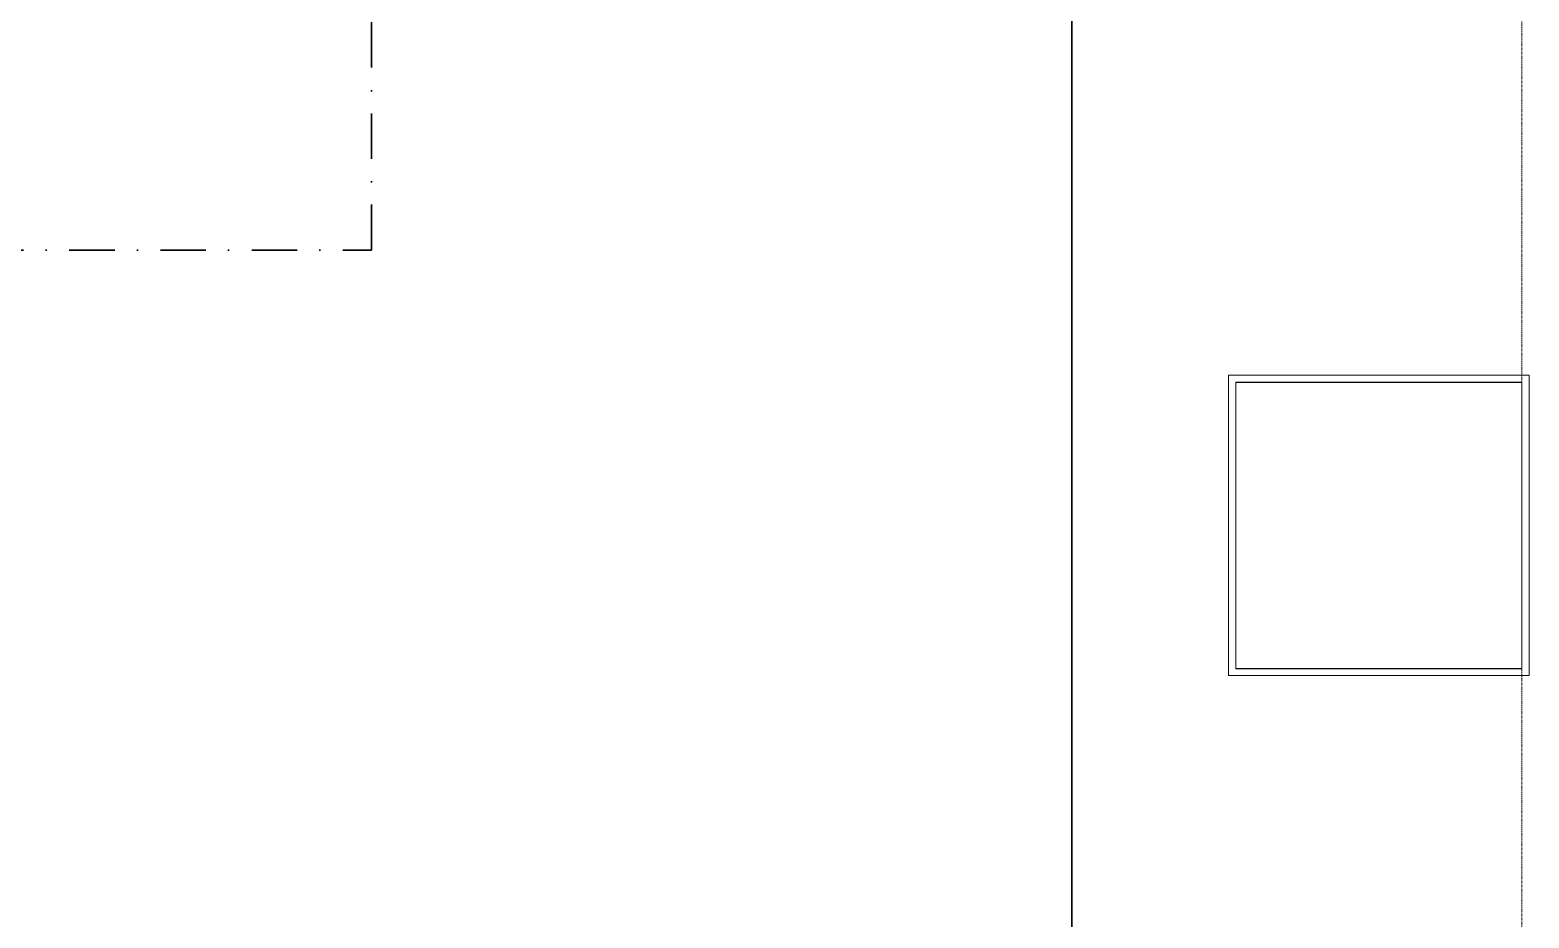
# Model space of a CAD drawing. Extents: x -3709 to 34975, y -230 to 8245.
# Drawn here: x 18063.7 to 18482.8, y 942.7 to 1191 of the extents above; entities that cross this region are included whole.
import ezdxf

# ---------------------------------------------------------------- set-up
doc = ezdxf.new("R2010")
doc.units = 0
doc.linetypes.add('DASHDOT', pattern=[25.4, 12.7, -6.35, 0, -6.35])
doc.linetypes.add('DOT2', pattern=[0.125, 0, -0.125])
doc.layers.get('0').update_dxf_attribs({"color": 9, "lineweight": 9})
for name, color, linetype, lineweight in [('01', 9, 'Continuous', 9), ('14', 9, 'Continuous', 9), ('20', 9, 'DOT2', 9), ('E-KABLO', 7, 'Continuous', 30)]:
    doc.layers.add(name, color=color, linetype=linetype, lineweight=lineweight)

# ---------------------------------------------------------------- blocks, each defined once
blk = doc.blocks.new('p-kolon-80x80-vw')
at = {"layer": '01'}
blk.add_lwpolyline([(-40, -40), (-40, 40), (40, 40), (40, -40)], close=True, dxfattribs=at)

msp = doc.modelspace()

# ---------------------------------------------------------------- linework, layer by layer
at = {"layer": '14'}
msp.add_lwpolyline([(18398.84, 1094.5), (18482.84, 1094.5), (18482.84, 1010.5), (18398.84, 1010.5)], close=True, dxfattribs=at)
at = {"layer": '20'}
msp.add_lwpolyline([(18480.84, 394.5), (18480.84, 3110.5)], dxfattribs=at)
at = {"layer": 'E-KABLO', "color": 6, "linetype": 'DASHDOT'}
for p, q in [((18159.23, 1129.44), (18159.23, 1786.57)), ((17539.23, 1129.44), (18159.23, 1129.44))]:
    msp.add_line(p, q, dxfattribs=at)
at = {"layer": 'E-KABLO', "color": 5, "linetype": 'Continuous'}
msp.add_line((18355.06, 808.98), (18355.06, 1369.89), dxfattribs=at)

# ---------------------------------------------------------------- block references
for p in [(18440.84, 1052.5), (18440.84, 1052.4)]:
    msp.add_blockref('p-kolon-80x80-vw', p)

doc.saveas('drawing.dxf')
